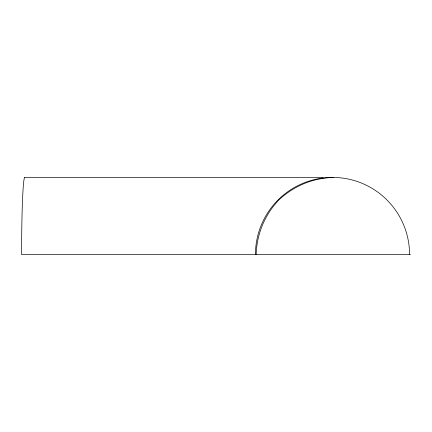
<?xml version="1.0" encoding="UTF-8"?>
<svg xmlns="http://www.w3.org/2000/svg" width="432" height="432" viewBox="0 0 432 432"><rect width="100%" height="100%" fill="white"/><g stroke="black" fill="none" stroke-linecap="round" stroke-linejoin="round"><path stroke-width="0.65" d="M256.144 254.567C256.867 233.842 264.589 215.19 278.737 200.027C293.9 185.879 312.547 178.157 333.272 177.433M24.764 177.433L323.163 177.433M410.4 254.567L21.6 254.567A77.09 3.164 -90 0 1 24.764 177.417M255.447 254.567A77.09 77.053 -90 0 1 332.5 177.417A77.09 77.053 -90 0 1 409.558 254.567"/></g></svg>
